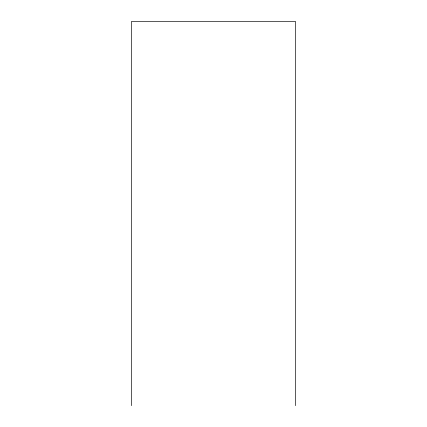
<?xml version="1.0" encoding="UTF-8"?>
<svg xmlns="http://www.w3.org/2000/svg" width="427" height="427" viewBox="0 0 427 427"><rect width="100%" height="100%" fill="white"/><g stroke="black" fill="none" stroke-linecap="round" stroke-linejoin="round"><path stroke-width="0.64" d="M295.415 405.65L295.415 21.35L131.585 21.35L131.585 405.65"/></g></svg>
